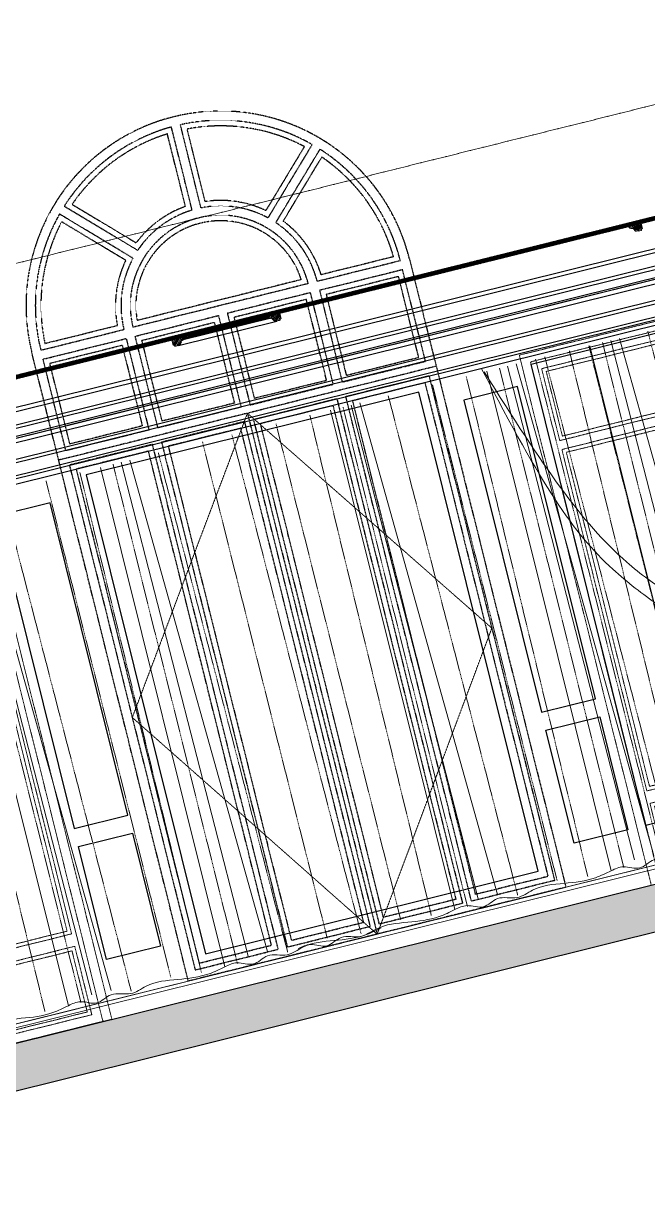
# Model space of a CAD drawing. Header units: inches. Extents: x 122939 to 389145, y 29603 to 574065.
# Drawn here: x 365095 to 368465, y 511147 to 517432 of the extents above; entities that cross this region are included whole.
import ezdxf

# ---------------------------------------------------------------- set-up
doc = ezdxf.new("R2010")
doc.units = ezdxf.units.IN
doc.header["$MEASUREMENT"] = 0
for name, pattern in [('DASHED', [0.75, 0.5, -0.25]), ('HIDDEN', [0.375, 0.25, -0.125]), ('PHANTOM-Z', [69.2, 60, -1.4, 2.5, -1.4, 2.5, -1.4])]:
    doc.linetypes.add(name, pattern=pattern)
for name, color, linetype in [('8', 8, 'Continuous'), ('A-Hidden', 8, 'HIDDEN'), ('A-WALL', 7, 'Continuous'), ('Calliper_wall hatch_CHB', 8, 'Continuous'), ('gypsum', 31, 'Continuous'), ('Layer7', 8, 'Continuous')]:
    doc.layers.add(name, color=color, linetype=linetype)
for name, color, linetype, lineweight in [('a-cut', 30, 'PHANTOM-Z', 18), ('A-FLOR-TIL1', 6, 'Continuous', 18), ('A-GLAZ', 134, 'Continuous', 18), ('A-WALL-HATCH', 8, 'Continuous', 20), ('Fabric', 253, 'Continuous', 0), ('GRC', 41, 'Continuous', 0)]:
    doc.layers.add(name, color=color, linetype=linetype, lineweight=lineweight)
pattern_1 = [(45, (-52964.606, -57999.7377), (-4.4194174, 4.4194174), [])]

# ---------------------------------------------------------------- blocks, each defined once
blk = doc.blocks.new('CEIL001')
at = {"layer": '8'}
h = blk.add_hatch(dxfattribs=at)
h.set_pattern_fill('ANSI31', color=256, scale=30, style=0)
h.set_pattern_definition([(45, (-522874.697, -8484.2517), (-2.65165043, 2.65165043), [])])
h.paths.add_polyline_path([(2890.1, -20), (2890.1, 0), (-40, 0), (-40, -20)])
h = blk.add_hatch(dxfattribs=at)
h.set_pattern_fill('ANSI31', color=256, scale=30, style=0)
h.set_pattern_definition([(45, (-522834.697, -8484.2517), (-2.65165043, 2.65165043), [])])
h.paths.add_polyline_path([(2890.1, -20), (2890.1, 0), (5820.2, 0), (5820.2, -20)])
at = {"layer": 'A-WALL-HATCH'}
h = blk.add_hatch(dxfattribs=at)
h.set_pattern_fill('ANSI31', color=256, scale=50, angle=-13.97142, style=0)
h.set_pattern_definition(pattern_1)
edge = h.paths.add_edge_path()
edge.add_line((2590.1, -20), (2590.1, -48.4))
edge.add_arc((2590.1, -56.2), 7.81, 0, 90, ccw=False)
edge.add_line((2597.9, -56.2), (2616.6, -56.2))
edge.add_line((2616.6, -56.2), (2616.6, -49.9))
edge.add_arc((2623.6, -45.2), 8.47, -145.87726, -89.24547)
edge.add_arc((2623.7, -43.8), 9.83, -89.6267, -20.302)
edge.add_arc((2676, -61.4), 45.3, 149.90236, 161.81407, ccw=False)
edge.add_arc((2645.5, -43.6), 10, 95.94847, 150.65418, ccw=False)
edge.add_arc((2648.5, -69.5), 36.1, 88.37531, 96.47078, ccw=False)
edge.add_line((2649.6, -33.4), (2649.6, -30.4))
edge.add_arc((2648.7, -6.5), 23.9, -87.9646, -77.96302)
edge.add_arc((2652.9, -26.4), 3.65, -76.78002, -18.85124)
edge.add_arc((2639.8, -20.5), 18, -23.13001, -10.99314)
edge.add_line((2657.4, -23.9), (2660.6, -23.9))
edge.add_line((2660.6, -23.9), (2660.6, -20))
edge.add_line((2660.6, -20), (2590.1, -20))
h = blk.add_hatch(dxfattribs=at)
h.set_pattern_fill('ANSI31', color=256, scale=50, angle=-13.97142, style=0)
h.set_pattern_definition(pattern_1)
edge = h.paths.add_edge_path()
edge.add_line((3190.1, -20), (3190.1, -48.4))
edge.add_arc((3190.1, -56.2), 7.81, 90, 180)
edge.add_line((3182.3, -56.2), (3163.5, -56.2))
edge.add_line((3163.5, -56.2), (3163.5, -49.9))
edge.add_arc((3156.5, -45.2), 8.47, 269.24547, 325.87726, ccw=False)
edge.add_arc((3156.5, -43.8), 9.83, 200.302, 269.6267, ccw=False)
edge.add_arc((3104.2, -61.4), 45.3, 18.18593, 30.09764)
edge.add_arc((3134.6, -43.6), 10, 29.34582, 84.05153)
edge.add_arc((3131.6, -69.5), 36.1, 83.52922, 91.62469)
edge.add_line((3130.6, -33.4), (3130.6, -30.4))
edge.add_arc((3131.4, -6.5), 23.9, 257.96302, 267.9646, ccw=False)
edge.add_arc((3127.3, -26.4), 3.65, 198.85124, 256.78002, ccw=False)
edge.add_arc((3140.3, -20.5), 18, 190.99314, 203.13001, ccw=False)
edge.add_line((3122.7, -23.9), (3119.6, -23.9))
edge.add_line((3119.6, -23.9), (3119.6, -20))
edge.add_line((3119.6, -20), (3190.1, -20))
h = blk.add_hatch(dxfattribs=at)
h.set_pattern_fill('ANSI31', color=256, scale=50, angle=-13.97142, style=0)
h.set_pattern_definition([(45, (-50954.514, -57999.7377), (-4.4194174, 4.4194174), [])])
edge = h.paths.add_edge_path()
edge.add_line((5200.2, -20), (5200.2, -48.4))
edge.add_arc((5200.2, -56.2), 7.81, 90, 180)
edge.add_line((5192.4, -56.2), (5173.6, -56.2))
edge.add_line((5173.6, -56.2), (5173.6, -49.9))
edge.add_arc((5166.6, -45.2), 8.47, 269.24547, 325.87726, ccw=False)
edge.add_arc((5166.5, -43.8), 9.83, 200.302, 269.6267, ccw=False)
edge.add_arc((5114.3, -61.4), 45.3, 18.18593, 30.09764)
edge.add_arc((5144.7, -43.6), 10, 29.34582, 84.05153)
edge.add_arc((5141.7, -69.5), 36.1, 83.52922, 91.62469)
edge.add_line((5140.7, -33.4), (5140.7, -30.4))
edge.add_arc((5141.5, -6.5), 23.9, 257.96302, 267.9646, ccw=False)
edge.add_arc((5137.4, -26.4), 3.65, 198.85124, 256.78002, ccw=False)
edge.add_arc((5150.4, -20.5), 18, 190.99314, 203.13001, ccw=False)
edge.add_line((5132.8, -23.9), (5129.7, -23.9))
edge.add_line((5129.7, -23.9), (5129.7, -20))
edge.add_line((5129.7, -20), (5200.2, -20))
at = {"layer": 'GRC', "elevation": 0}
blk.add_lwpolyline([(2890.1, -20), (2890.1, 0), (-40, 0), (-40, -20)], close=True, dxfattribs=at)
at = {"layer": 'GRC'}
blk.add_lwpolyline([(2890.1, -20), (2890.1, 0), (5820.2, 0), (5820.2, -20)], close=True, dxfattribs=at)
at = {"layer": 'gypsum', "lineweight": 0}
for points in [[(2590.1, -20), (2590.1, -48.4, -0.414214), (2597.9, -56.2), (2616.6, -56.2), (2616.6, -49.9, 0.252258), (2623.8, -53.7, 0.312062), (2632.9, -47.2, -0.052022), (2636.8, -38.7, -0.243338), (2644.5, -33.6, -0.035338), (2649.6, -33.4), (2649.6, -30.4, 0.043668), (2653.7, -29.9, 0.258286), (2656.3, -27.5, 0.053007), (2657.4, -23.9), (2660.6, -23.9), (2660.6, -20), (2590.1, -20)], [(3190.1, -20), (3190.1, -48.4, 0.414214), (3182.3, -56.2), (3163.5, -56.2), (3163.5, -49.9, -0.252258), (3156.4, -53.7, -0.312062), (3147.2, -47.2, 0.052022), (3143.4, -38.7, 0.243338), (3135.7, -33.6, 0.035338), (3130.6, -33.4), (3130.6, -30.4, -0.043668), (3126.4, -29.9, -0.258286), (3123.8, -27.5, -0.053007), (3122.7, -23.9), (3119.6, -23.9), (3119.6, -20), (3190.1, -20)]]:
    blk.add_lwpolyline(points, format="xyb", dxfattribs=at)
at = {"layer": 'gypsum', "lineweight": 0, "elevation": 0}
blk.add_lwpolyline([(5200.2, -20), (5200.2, -48.4, 0.414214), (5192.4, -56.2), (5173.6, -56.2), (5173.6, -49.9, -0.252258), (5166.5, -53.7, -0.312062), (5157.3, -47.2, 0.052022), (5153.5, -38.7, 0.243338), (5145.8, -33.6, 0.035338), (5140.7, -33.4), (5140.7, -30.4, -0.043668), (5136.5, -29.9, -0.258286), (5133.9, -27.5, -0.053007), (5132.8, -23.9), (5129.7, -23.9), (5129.7, -20), (5200.2, -20)], format="xyb", dxfattribs=at)
blk = doc.blocks.new('win1')
at = {"color": 252, "linetype": 'HIDDEN', "ltscale": 0.5}
for p, q in [((99.8, 2748.8), (99.8, 2348.6, 0)), ((1050.2, 2748.8), (99.8, 2748.8)), ((1050.2, 2748.8), (1050.2, 2348.6, 0)), ((99.8, 2348.6, 0), (1050.2, 2348.6, 0))]:
    blk.add_line(p, q, dxfattribs=at)
at = {"color": 252, "linetype": 'HIDDEN', "ltscale": 0.5, "elevation": 0}
for points in [[(0, 2848.8), (1150, 2848.8), (1150, -101.2), (0, -101.2)], [(119.8, 2728.8), (1030.2, 2728.8), (1030.2, 2368.6), (119.8, 2368.6)], [(99.6, 2298.6), (1050.4, 2298.6), (1050.4, 398.6), (99.6, 398.6)], [(119.8, 2278.3), (1030.2, 2278.3), (1030.2, 418.8), (119.8, 418.8)], [(99.6, -51.4), (1050.4, -51.4), (1050.4, 329.3), (99.6, 329.3)], [(119.8, -31.2), (1030.2, -31.2), (1030.2, 309.1), (119.8, 309.1)]]:
    blk.add_lwpolyline(points, close=True, dxfattribs=at)
blk.add_lwpolyline([(50, 2798.8), (1100, 2798.8), (1100, -101.2), (50, -101.2), (50, 2798.8), (1100, 2798.8), (1100, -101.2)], dxfattribs=at)
blk = doc.blocks.new('curt')
at = {"layer": 'Fabric', "lineweight": 0}
for points, knots in [([(1330.7, 23.4, 0), (1503.8, -687.6, 0), (1621.4, -1040.1, 0), (1984.7, -1504, 0), (2205, -1680.3, 0), (2374.5, -1676.2, 0), (2477.1, -1657.9, 0), (2604.2, -1584.6, 0)], [393.476934, 393.476934, 393.476934, 393.476934, 756.841523, 881.937441, 1071.680382, 1208.200709, 1265.355331, 1265.355331, 1265.355331, 1265.355331]), ([(1341.3, 0), (1528.9, -572.9, 0), (1690.4, -1018.2, 0), (2056.7, -1454.2, 0), (2277, -1630.5, 0), (2446.7, -1626.4, 0), (2549.5, -1608.1, 0), (2604.2, -1584.6, 0), (2604.2, -1584.6, 0), (2604.2, -1584.6, 0), (2604.2, -1584.6, 0)], [348.612572, 348.612572, 348.612572, 348.612572, 756.841523, 881.937441, 1071.680382, 1208.200709, 1265.782785, 1265.782785, 1265.782785, 1265.786307, 1265.786307, 1265.786307, 1265.786307])]:
    blk.add_open_spline(points, degree=3, knots=knots, dxfattribs=at)
blk = doc.blocks.new('curt2')
at = {"layer": 'Layer7', "linetype": 'HIDDEN', "lineweight": 0, "ltscale": 20}
for p, q in [((-908.3, 2797.8, 0), (-882, 12.3, 0)), ((-662.7, 2797.8, 0), (-656.3, 34.3, 0)), ((-474.3, 2797.8, 0), (-490.4, 17, 0)), ((-289.9, 2797.8, 0), (-289.9, 17.7, 0)), ((-38, 2797.8, 0), (-11.8, 12.3, 0)), ((207.6, 2797.8, 0), (214, 34.3, 0)), ((395.9, 2797.8, 0), (379.9, 17, 0)), ((580.4, 2797.8, 0), (580.4, 17.7, 0)), ((832.2, 2797.8, 0), (858.5, 12.3, 0)), ((1077.8, 2797.8, 0), (1084.2, 34.3, 0)), ((1241.1, 2797.8, 0), (1267.3, 12.3, 0)), ((1486.7, 2797.8, 0), (1493.1, 34.3, 0)), ((1675, 2797.8, 0), (1659, 17, 0)), ((1859.4, 2797.8, 0), (1859.4, 17.7, 0)), ((2111.3, 2797.8, 0), (2137.6, 12.3, 0)), ((2356.9, 2797.8, 0), (2363.3, 34.3, 0)), ((2545.3, 2797.8, 0), (2529.2, 17, 0)), ((2729.7, 2797.8, 0), (2729.7, 17.7, 0)), ((2930.2, 2797.8, 0), (2936.6, 34.3, 0)), ((2981.6, 2797.8, 0), (3007.8, 12.3, 0)), ((3118.5, 2797.8, 0), (3102.5, 17, 0)), ((3227.2, 2797.8, 0), (3233.6, 34.3, 0)), ((3303, 2797.8, 0), (3303, 17.7, 0)), ((3554.8, 2797.8, 0), (3581.1, 12.3, 0)), ((3800.4, 2797.8, 0), (3806.8, 34.3, 0))]:
    blk.add_line(p, q, dxfattribs=at)
at = {"layer": 'Layer7', "lineweight": 0, "ltscale": 20}
for p, q in [((-360.1, 2797.8, 0), (-360.1, 17.7, 0)), ((-244.6, 2797.8, 0), (-223.4, 43.7, 0)), ((-196.3, 2797.8, 0), (-116.3, 42, 0)), ((510.1, 2797.8, 0), (510.1, 17.7, 0)), ((625.7, 2797.8, 0), (646.9, 43.7, 0)), ((673.9, 2797.8, 0), (753.9, 42, 0)), ((1789.2, 2797.8, 0), (1789.2, 17.7, 0)), ((1904.8, 2797.8, 0), (1925.9, 43.7, 0)), ((1953, 2797.8, 0), (2033, 42, 0)), ((2659.4, 2797.8, 0), (2659.4, 17.7, 0)), ((2775, 2797.8, 0), (2796.2, 43.7, 0)), ((2823.2, 2797.8, 0), (2903.2, 42, 0)), ((3232.7, 2797.8, 0), (3232.7, 17.7, 0)), ((3348.3, 2797.8, 0), (3369.4, 43.7, 0)), ((3396.5, 2797.8, 0), (3476.5, 42, 0))]:
    blk.add_line(p, q, dxfattribs=at)
for points in [[(-360.1, 17.7, 0), (-450.8, 1.5, 0), (-622.9, 12.8, 0), (-796.9, 18.4, 0), (-887.3, -0.5, 0), (-992, 19.6, 0), (-1077.1, -4.9, 0), (-1161.4, 22.7, 0), (-1230.4, 17.7, 0)], [(510.1, 17.7, 0), (419.5, 1.5, 0), (247.3, 12.8, 0), (73.3, 18.4, 0), (-17, -0.5, 0), (-121.7, 19.6, 0), (-206.9, -4.9, 0), (-291.2, 22.7, 0), (-360.1, 17.7, 0)], [(1380.4, 17.7, 0), (1289.7, 1.5, 0), (1117.6, 12.8, 0), (943.6, 18.4, 0), (853.2, -0.5, 0), (748.5, 19.6, 0), (663.4, -4.9, 0), (579.1, 22.7, 0), (510.1, 17.7, 0)], [(1789.2, 17.7, 0), (1698.5, 1.5, 0), (1526.4, 12.8, 0), (1352.4, 18.4, 0), (1262, -0.5, 0), (1157.4, 19.6, 0), (1072.2, -4.9, 0), (987.9, 22.7, 0), (918.9, 17.7, 0)], [(2659.4, 17.7, 0), (2568.8, 1.5, 0), (2396.6, 12.8, 0), (2222.6, 18.4, 0), (2132.3, -0.5, 0), (2027.6, 19.6, 0), (1942.5, -4.9, 0), (1858.2, 22.7, 0), (1789.2, 17.7, 0)], [(3529.7, 17.7, 0), (3439, 1.5, 0), (3266.9, 12.8, 0), (3092.9, 18.4, 0), (3002.5, -0.5, 0), (2897.9, 19.6, 0), (2812.7, -4.9, 0), (2728.4, 22.7, 0), (2659.4, 17.7, 0)], [(3950, 17.7, 0), (3913.6, 1.5, 0), (3840.2, 12.8, 0), (3666.2, 18.4, 0), (3575.8, -0.5, 0), (3471.1, 19.6, 0), (3386, -4.9, 0), (3301.7, 22.7, 0), (3232.7, 17.7, 0)]]:
    blk.add_spline(points, degree=3, dxfattribs=at)
blk = doc.blocks.new('gl04')
at = {"color": 252, "linetype": 'HIDDEN', "ltscale": 0.5}
for p, q in [((1050, 2900, 0), (-1050, 2900, 0)), ((0, 2900, 0), (0, 0))]:
    blk.add_line(p, q, dxfattribs=at)
at = {"color": 252, "linetype": 'HIDDEN', "ltscale": 0.5, "elevation": 0}
for points in [[(-362, 3897.2, -0.174835), (-25, 4036.7), (-25, 4499.5, 0.185948), (-689.2, 4224.4)], [(-55, 4468.3, 0.169582), (-645.9, 4223.5), (-360.5, 3938.1, -0.148901), (-55, 4064.6)], [(362, 3897.2, 0.174835), (25, 4036.7), (25, 4499.5, -0.185948), (689.2, 4224.4)], [(55, 4468.3, -0.169582), (645.9, 4223.5), (360.5, 3938.1, 0.148901), (55, 4064.6)], [(-1000, 3499.8), (-537.5, 3499.8, -0.186847), (-397.3, 3861.8), (-724.6, 4189, 0.192422)], [(1000, 3499.8), (537.5, 3499.8, 0.186847), (397.3, 3861.8), (724.6, 4189, -0.192422)], [(-723.7, 4145.7, 0.176224), (-969.5, 3529.8), (-566.7, 3529.8, -0.16021), (-438.3, 3860.3)], [(723.7, 4145.7, -0.176224), (969.5, 3529.8), (566.7, 3529.8, 0.16021), (438.3, 3860.3)], [(487.5, 3499.8), (-487.5, 3499.8, -1)], [(456.5, 3529.8), (-456.5, 3529.8, -0.936442)]]:
    blk.add_lwpolyline(points, format="xyb", close=True, dxfattribs=at)
blk.add_lwpolyline([(1050, 3499.8), (1050, 0), (-1050, 0), (-1050, 3499.8)], dxfattribs=at)
at = {"color": 252, "linetype": 'HIDDEN', "ltscale": 0.5}
for points in [[(-1000, 3449.8), (-537.5, 3449.8), (-537.5, 2940), (-1000, 2940)], [(-970, 3419.8), (-567.5, 3419.8), (-567.5, 2970), (-970, 2970)], [(-487.5, 3449.8), (-25, 3449.8), (-25, 2940), (-487.5, 2940)], [(-457.5, 3419.8), (-55, 3419.8), (-55, 2970), (-457.5, 2970)], [(487.5, 3449.8), (25, 3449.8), (25, 2940), (487.5, 2940)], [(457.5, 3419.8), (55, 3419.8), (55, 2970), (457.5, 2970)], [(1000, 3449.8), (537.5, 3449.8), (537.5, 2940), (1000, 2940)], [(970, 3419.8), (567.5, 3419.8), (567.5, 2970), (970, 2970)], [(-1000, 50), (-537.5, 50), (-537.5, 2860), (-1000, 2860)], [(-970, 80), (-567.5, 80), (-567.5, 2830), (-970, 2830)], [(-487.5, 50), (-25, 50), (-25, 2860), (-487.5, 2860)], [(-457.5, 80), (-55, 80), (-55, 2830), (-457.5, 2830)], [(487.5, 50), (25, 50), (25, 2860), (487.5, 2860)], [(457.5, 80), (55, 80), (55, 2830), (457.5, 2830)], [(1000, 50), (537.5, 50), (537.5, 2860), (1000, 2860)], [(970, 80), (567.5, 80), (567.5, 2830), (970, 2830)]]:
    blk.add_lwpolyline(points, close=True, dxfattribs=at)
blk.add_arc((0, 3499.8, 0), 1050, 0, 180, dxfattribs=at)
at = {"layer": 'A-GLAZ', "linetype": 'HIDDEN'}
for points in [[(0, 0), (-1000, 1455), (0, 2900)], [(0, 0), (1000, 1455), (0, 2900)]]:
    blk.add_lwpolyline(points, dxfattribs=at)

msp = doc.modelspace()

# ---------------------------------------------------------------- hatches: boundary and pattern name
at = {"layer": 'Calliper_wall hatch_CHB', "ltscale": 300}
h = msp.add_hatch(dxfattribs=at)
h.set_pattern_fill('AR-CONC', color=256, scale=10, style=0)
h.set_pattern_definition([(63.971423, (252734.533, 457684.53), (71.11917, 11.227812), [7.5, -82.5]), (8.971423, (252734.53, 457684.53), (-31.625426, 69.643965), [6, -66]), (114.42287, (252740.46, 457685.464), (39.493744, 80.871776), [6.37402, -70.11421]), (60.15562, (252729.7, 457703.94), (107.5631, 9.70499), [11.25, -123.75]), (110.60706, (252738.67, 457704.75), (67.1822, 117.09634), [9.56103, -105.17138]), (5.15559, (252729.7, 457703.94), (67.1822, 117.09634), [9, -99]), (34.971423, (252740.616, 457701.5), (67.645578, -24.659192), [7.5, -82.5]), (339.971423, (252740.616, 457701.5), (6.103844, 76.244295), [6, -66]), (85.42287, (252746.25, 457699.444), (73.74942, 51.585102), [6.37402, -70.11421]), (51.471423, (252734.533, 457684.53), (-6.857308, 32.598146), [0, -65.2, 0, -67, 0, -66.25]), (21.471423, (252734.533, 457684.53), (16.006101, 44.62585), [0, -38.2, 0, -63.7, 0, -25.25]), (341.471423, (252712.893, 457679.145), (52.3475577, 10.6997366), [0, -25, 0, -78, 0, -103.5]), (331.471423, (252703.19, 457676.73), (54.17642, 23.794676), [0, -32.5, 0, -51.8, 0, -73.5])])
h.paths.add_polyline_path([(362910.917, 511389.95), (363341.348, 511497.04), (371033.698, 513410.884), (371094.058, 513168.28), (362971.277, 511147.346)])

# ---------------------------------------------------------------- linework, layer by layer
at = {"layer": 'a-cut'}
msp.add_line((361739.716, 515309.818, 0), (370270.539, 517432.272, 0), dxfattribs=at)
at = {"layer": 'A-FLOR-TIL1'}
for p, q in [((371014.383, 513488.517, 0), (363332.433, 511577.261, 0)), ((371009.554, 513507.926, 0), (363462.766, 511630.298, 0))]:
    msp.add_line(p, q, dxfattribs=at)
at = {"layer": 'A-Hidden', "linetype": 'DASHED', "lineweight": 0, "ltscale": 10}
for p, q in [((361933.941, 514414.718, 0), (371565.209, 516810.961, -0.001)), ((362675.436, 511434.411, 0), (372306.704, 513830.654, 0))]:
    msp.add_line(p, q, dxfattribs=at)
at = {"layer": 'A-WALL'}
for p, q in [((362910.917, 511389.95, 0), (371033.698, 513410.884, 0)), ((362971.277, 511147.346, 0), (371094.058, 513168.28, 0))]:
    msp.add_line(p, q, dxfattribs=at)
for points, elevation in [([(367836.006, 515590.476), (368854.943, 515843.986), (369474.751, 513352.776), (368455.814, 513099.266)], 0), ([(366078.178, 512404.666), (367873.448, 512851.326), (367229.496, 515439.577), (365434.226, 514992.917)], -0.006), ([(367891.604, 513710.27), (368182.728, 513782.702), (367763.108, 515469.29), (367471.983, 515396.859)], 0), ([(365368.521, 513082.532), (365659.646, 513154.963), (365240.026, 514841.552), (364948.901, 514769.121)], 0), ([(367915.747, 513613.229), (368206.872, 513685.66), (368358.773, 513075.123), (368067.648, 513002.691)], 0), ([(365392.665, 512985.49), (365683.79, 513057.921), (365835.691, 512447.384), (365544.566, 512374.953)], 0)]:
    msp.add_lwpolyline(points, close=True, dxfattribs=dict(at, elevation=elevation))
at = {"layer": 'gypsum', "color": 8}
for p, q in [((368951.61, 516325.58, -0.001), (363497.71, 514968.659, -0.001)), ((363466.067, 514868.042, -0.001), (369026.713, 516251.522, -0.001)), ((363502.539, 514949.251, -0.001), (368956.439, 516306.172, -0.001)), ((369383.845, 516242.206, -0.007), (363124.38, 514684.861, -0.001)), ((363436.884, 514798.953, -0.001), (369065.459, 516199.333, -0.001)), ((369031.541, 516232.113, -0.001), (363446.635, 514842.598, -0.001)), ((369456.447, 516171.228, -0.007), (363118.691, 514594.405, -0.001)), ((369466.429, 516154.459, -0.007), (363120.09, 514575.501, -0.001)), ((369572.035, 516094.097, -0.007), (363039.412, 514468.791, -0.001)), ((369563.067, 516109.001, -0.007), (363053.964, 514489.547, -0.001)), ((365931.825, 515691.546, -0.001), (366462.521, 515823.582, -0.001)), ((366425.057, 515837.766, -0.001), (365957.278, 515721.399, -0.001)), ((366424.344, 515840.632, -0.001), (365957.562, 515724.498, -0.001)), ((365966.662, 515733.478, -0.001), (366412.096, 515844.301, -0.001))]:
    msp.add_line(p, q, dxfattribs=at)
at = {"layer": 'gypsum', "color": 8, "elevation": -0.001}
for points in [[(362943.605, 514665.921), (368873.79, 516141.341)], [(363017.226, 514436.921), (369596.885, 516073.929)]]:
    msp.add_lwpolyline(points, dxfattribs=at)

# ---------------------------------------------------------------- block references
at = {"rotation": 13.97142328298565}
msp.add_blockref('gl04', (367004.785, 512511.546, 0.006), dxfattribs=at)
at = {"layer": 'GRC'}
for name, p, rotation in [('CEIL001', (363379.032, 515114.315, -0.001), 13.9714232829857), ('curt', (366280.902, 515224.776, 0), 13.97142328298565), ('curt2', (365691.664, 512195.108, 0), 13.97142328298565), ('win1', (364432.9, 511872.867, 0), 13.97142328298565)]:
    msp.add_blockref(name, p, dxfattribs=dict(at, rotation=rotation))
at = {"layer": 'GRC', "xscale": -1, "rotation": 13.97142328299713}
msp.add_blockref('win1', (369576.106, 513152.488, 0), dxfattribs=at)

doc.saveas('drawing.dxf')
